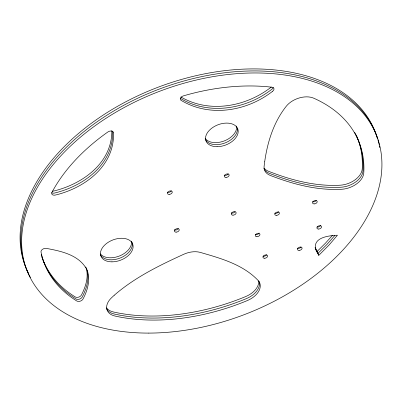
<?xml version="1.0" encoding="UTF-8"?>
<svg xmlns="http://www.w3.org/2000/svg" width="402" height="402" viewBox="0 0 402 402"><rect width="100%" height="100%" fill="white"/><g stroke="black" fill="none" stroke-linecap="round" stroke-linejoin="round"><path stroke-width="0.6" d="M111.846 130.675C112.138 162.936 82.581 183.915 54.104 190.95A3.749 2.387 -20.9 0 1 52.28 191.146M112.686 131.454C113.575 164.227 83.842 185.91 54.873 192.97A3.749 2.387 -20.9 0 1 51.607 192.689M334.74 235.582L326.856 244.552L318.037 253.325L315.575 248.989M332.504 235.326L325.444 243.205L317.268 251.3L318.811 255.345L328.886 245.22L337.434 235.22C329.278 235.602 312.892 237.18 315.63 249.044M180.85 96.972C209.352 113.55 245.733 106.867 270.973 87.309A3.749 2.387 -20.9 0 0 271.325 87.038M317.268 251.3L315.067 247.491L316.349 251.014L318.811 255.345M86.5 268.983C78.631 254.788 60.988 251.099 46.305 248.386A3.749 2.387 -20.9 0 0 42.547 249.325A3.749 2.387 -20.9 0 0 41.019 252.024A168.639 107.495 -20.9 0 0 76.867 301.043A3.749 2.387 -20.9 0 0 82.988 299.073C88.169 289.375 91.259 277.219 85.732 266.963M87.088 270.506C89.525 279.581 86.309 288.973 82.214 297.048A3.749 2.387 -20.9 0 1 76.094 299.023A168.639 107.495 -20.9 0 1 41.255 254.335M86.319 268.481C88.752 277.561 85.536 286.948 81.445 295.028A3.749 2.387 -20.9 0 1 75.325 296.998A168.639 107.495 -20.9 0 1 42.888 259.662M28.251 272.792A187.377 119.439 -20.9 0 1 156.393 87.872A187.377 119.439 -20.9 0 1 377.176 137.755M358.197 139.966A168.639 107.495 -20.9 0 1 362.232 168.895A18.738 11.944 -20.9 0 1 340.348 185.196C315.721 186.613 291.365 180.207 268.601 171.322A18.738 11.944 -20.9 0 1 264.23 168.257M42.687 259.149A168.639 107.495 -20.9 0 1 41.934 257.074M356.207 135.067A168.639 107.495 -20.9 0 1 357.996 139.414M106.53 307.857A18.738 11.944 -20.9 0 0 113.459 311.992A168.639 107.495 -20.9 0 0 245.773 296.525A18.738 11.944 -20.9 0 0 258.672 280.857M131.444 241.17A16.99 10.829 -20.9 0 1 119.68 255.893A16.99 10.829 -20.9 0 1 100.384 253.883M236.527 126.007A16.99 10.829 -20.9 0 1 224.763 140.73A16.99 10.829 -20.9 0 1 205.467 138.72M273.194 87.42A3.749 2.387 -20.9 0 1 271.747 89.334C246.18 109.228 209.181 115.585 180.508 98.44A3.749 2.387 -20.9 0 1 180.352 98.349M354.629 132.364A168.639 107.495 -20.9 0 1 363.006 170.915A18.738 11.944 -20.9 0 1 341.122 187.221C316.495 188.638 292.138 182.227 269.37 173.342A18.738 11.944 -20.9 0 1 263.898 168.453M259.174 281.576A18.738 11.944 -20.9 0 1 246.547 298.55A168.639 107.495 -20.9 0 1 114.233 314.017A18.738 11.944 -20.9 0 1 106.369 308.153M131.926 242.11A16.99 10.829 -20.9 0 1 120.469 257.913A16.99 10.829 -20.9 0 1 100.54 254.974M237.301 128.027A16.99 10.829 -20.9 0 1 223.909 143.358A16.99 10.829 -20.9 0 1 205.166 138.79M266.667 254.697A2.437 1.553 -20.9 0 1 263.049 256.134M259.099 232.969A2.437 1.553 -20.9 0 1 255.411 234.572M278.571 211.623A2.437 1.553 -20.9 0 1 274.722 213.171M316.263 200.337A2.437 1.553 -20.9 0 1 312.49 201.714M320.635 225.487A2.437 1.553 -20.9 0 1 317.022 226.929M301.063 246.994A2.437 1.553 -20.9 0 1 297.385 248.21M228.22 173.785A2.528 1.613 -20.9 0 1 224.145 175.136M235.09 211.693A2.528 1.613 -20.9 0 1 231.271 212.959M178.287 228.512A2.528 1.613 -20.9 0 1 174.212 229.864M171.322 190.764A2.528 1.613 -20.9 0 1 167.403 192.196M30.457 277.541A187.377 119.439 -20.9 0 1 154.021 91.128A187.377 119.439 -20.9 0 1 377.589 138.595M377.945 139.78A187.377 119.439 -20.9 0 1 379.197 144.584M379.463 145.8A187.377 119.439 -20.9 0 1 379.825 147.629M113.49 132.856C114.665 165.885 84.867 187.92 55.647 194.995A3.749 2.387 -20.9 0 1 51.938 192.367A168.639 107.495 -20.9 0 1 107.801 132.027A3.749 2.387 -20.9 0 1 111.555 131.047A3.749 2.387 -20.9 0 1 113.49 132.856M264.697 161.669L264.099 166.333A18.738 11.944 -20.9 0 0 270.144 175.367C292.912 184.252 317.268 190.659 341.896 189.247A18.738 11.944 -20.9 0 0 363.78 172.94A168.639 107.495 -20.9 0 0 313.766 98.209A18.738 11.944 -20.9 0 0 286.314 106.193C273.717 122.002 267.491 141.896 264.697 161.669M114.188 295.299L111.349 297.942A18.738 11.944 -20.9 0 0 115.002 316.037A168.639 107.495 -20.9 0 0 247.32 300.575A18.738 11.944 -20.9 0 0 258.396 280.757C243.18 264.491 220.658 258.285 199.94 252.31A18.738 11.944 -20.9 0 0 183.945 254.18C159.403 265.395 134.685 277.45 114.188 295.299M272.521 91.36C246.949 111.253 209.955 117.61 181.277 100.465A3.749 2.387 -20.9 0 1 180.563 98.068A3.749 2.387 -20.9 0 1 183.533 95.837A168.639 107.495 -20.9 0 1 271.973 87.219A3.749 2.387 -20.9 0 1 272.521 91.36M148.825 333.092A187.377 119.439 -20.9 0 0 377.377 137.69A187.377 119.439 -20.9 0 0 79.119 138.288A187.377 119.439 -20.9 0 0 148.825 333.092M111.977 261.848A16.99 10.829 -20.9 0 0 132.7 244.13A16.99 10.829 -20.9 0 0 105.656 244.185A16.99 10.829 -20.9 0 0 111.977 261.848M217.06 146.685A16.99 10.829 -20.9 0 0 237.783 128.967A16.99 10.829 -20.9 0 0 210.738 129.022A16.99 10.829 -20.9 0 0 217.06 146.685M264.576 258.27A2.437 1.553 -20.9 0 0 267.551 255.727A2.437 1.553 -20.9 0 0 263.672 255.737A2.437 1.553 -20.9 0 0 264.576 258.27M256.938 236.708A2.437 1.553 -20.9 0 0 259.908 234.165A2.437 1.553 -20.9 0 0 256.029 234.175A2.437 1.553 -20.9 0 0 256.938 236.708M276.41 215.361A2.437 1.553 -20.9 0 0 279.38 212.824A2.437 1.553 -20.9 0 0 275.506 212.829A2.437 1.553 -20.9 0 0 276.41 215.361M314.178 203.909A2.437 1.553 -20.9 0 0 317.148 201.367A2.437 1.553 -20.9 0 0 313.274 201.377A2.437 1.553 -20.9 0 0 314.178 203.909M318.545 229.06A2.437 1.553 -20.9 0 0 321.52 226.522A2.437 1.553 -20.9 0 0 317.64 226.527A2.437 1.553 -20.9 0 0 318.545 229.06M299.073 250.406A2.437 1.553 -20.9 0 0 302.043 247.863A2.437 1.553 -20.9 0 0 298.163 247.873A2.437 1.553 -20.9 0 0 299.073 250.406M226.024 177.418A2.528 1.613 -20.9 0 0 229.11 174.78A2.528 1.613 -20.9 0 0 225.085 174.785A2.528 1.613 -20.9 0 0 226.024 177.418M232.989 215.16A2.528 1.613 -20.9 0 0 236.08 212.522A2.528 1.613 -20.9 0 0 232.049 212.532A2.528 1.613 -20.9 0 0 232.989 215.16M176.091 232.14A2.528 1.613 -20.9 0 0 179.176 229.502A2.528 1.613 -20.9 0 0 175.151 229.512A2.528 1.613 -20.9 0 0 176.091 232.14M169.126 194.397A2.528 1.613 -20.9 0 0 172.212 191.759A2.528 1.613 -20.9 0 0 168.182 191.769A2.528 1.613 -20.9 0 0 169.126 194.397"/></g></svg>
